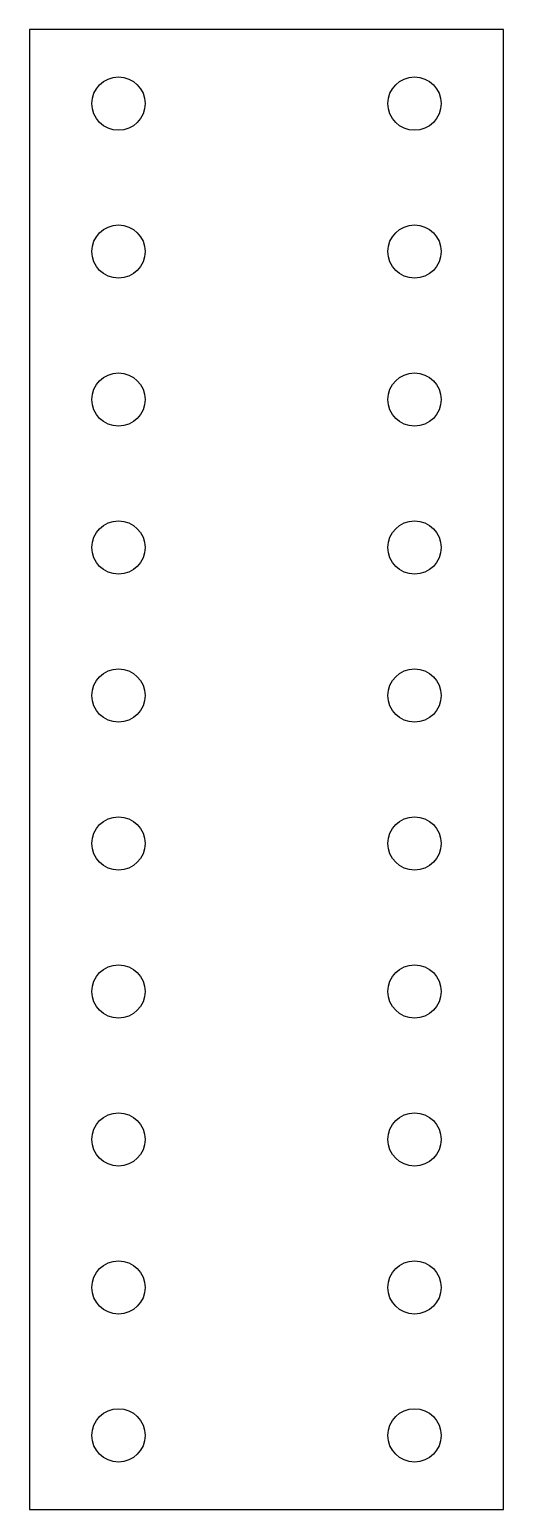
# Model space of a CAD drawing. Extents: x -40 to 40, y -125 to 125.
import ezdxf

# ---------------------------------------------------------------- set-up
doc = ezdxf.new("R2010")
doc.units = 0

msp = doc.modelspace()

# ---------------------------------------------------------------- linework, layer by layer
at = {"layer": '1'}
msp.add_lwpolyline([(40, 125), (-40, 125), (-40, -125), (40, -125)], close=True, dxfattribs=at)
for centre in [(-25, 112.5), (25, 112.5), (-25, 87.5), (25, 87.5), (-25, 62.5), (25, 62.5), (-25, 37.5), (25, 37.5), (-25, 12.5), (25, 12.5), (-25, -12.5), (25, -12.5), (-25, -37.5), (25, -37.5), (-25, -62.5), (25, -62.5), (-25, -87.5), (25, -87.5), (-25, -112.5), (25, -112.5)]:
    msp.add_circle(centre, 4.5, dxfattribs=at)

doc.saveas('drawing.dxf')
